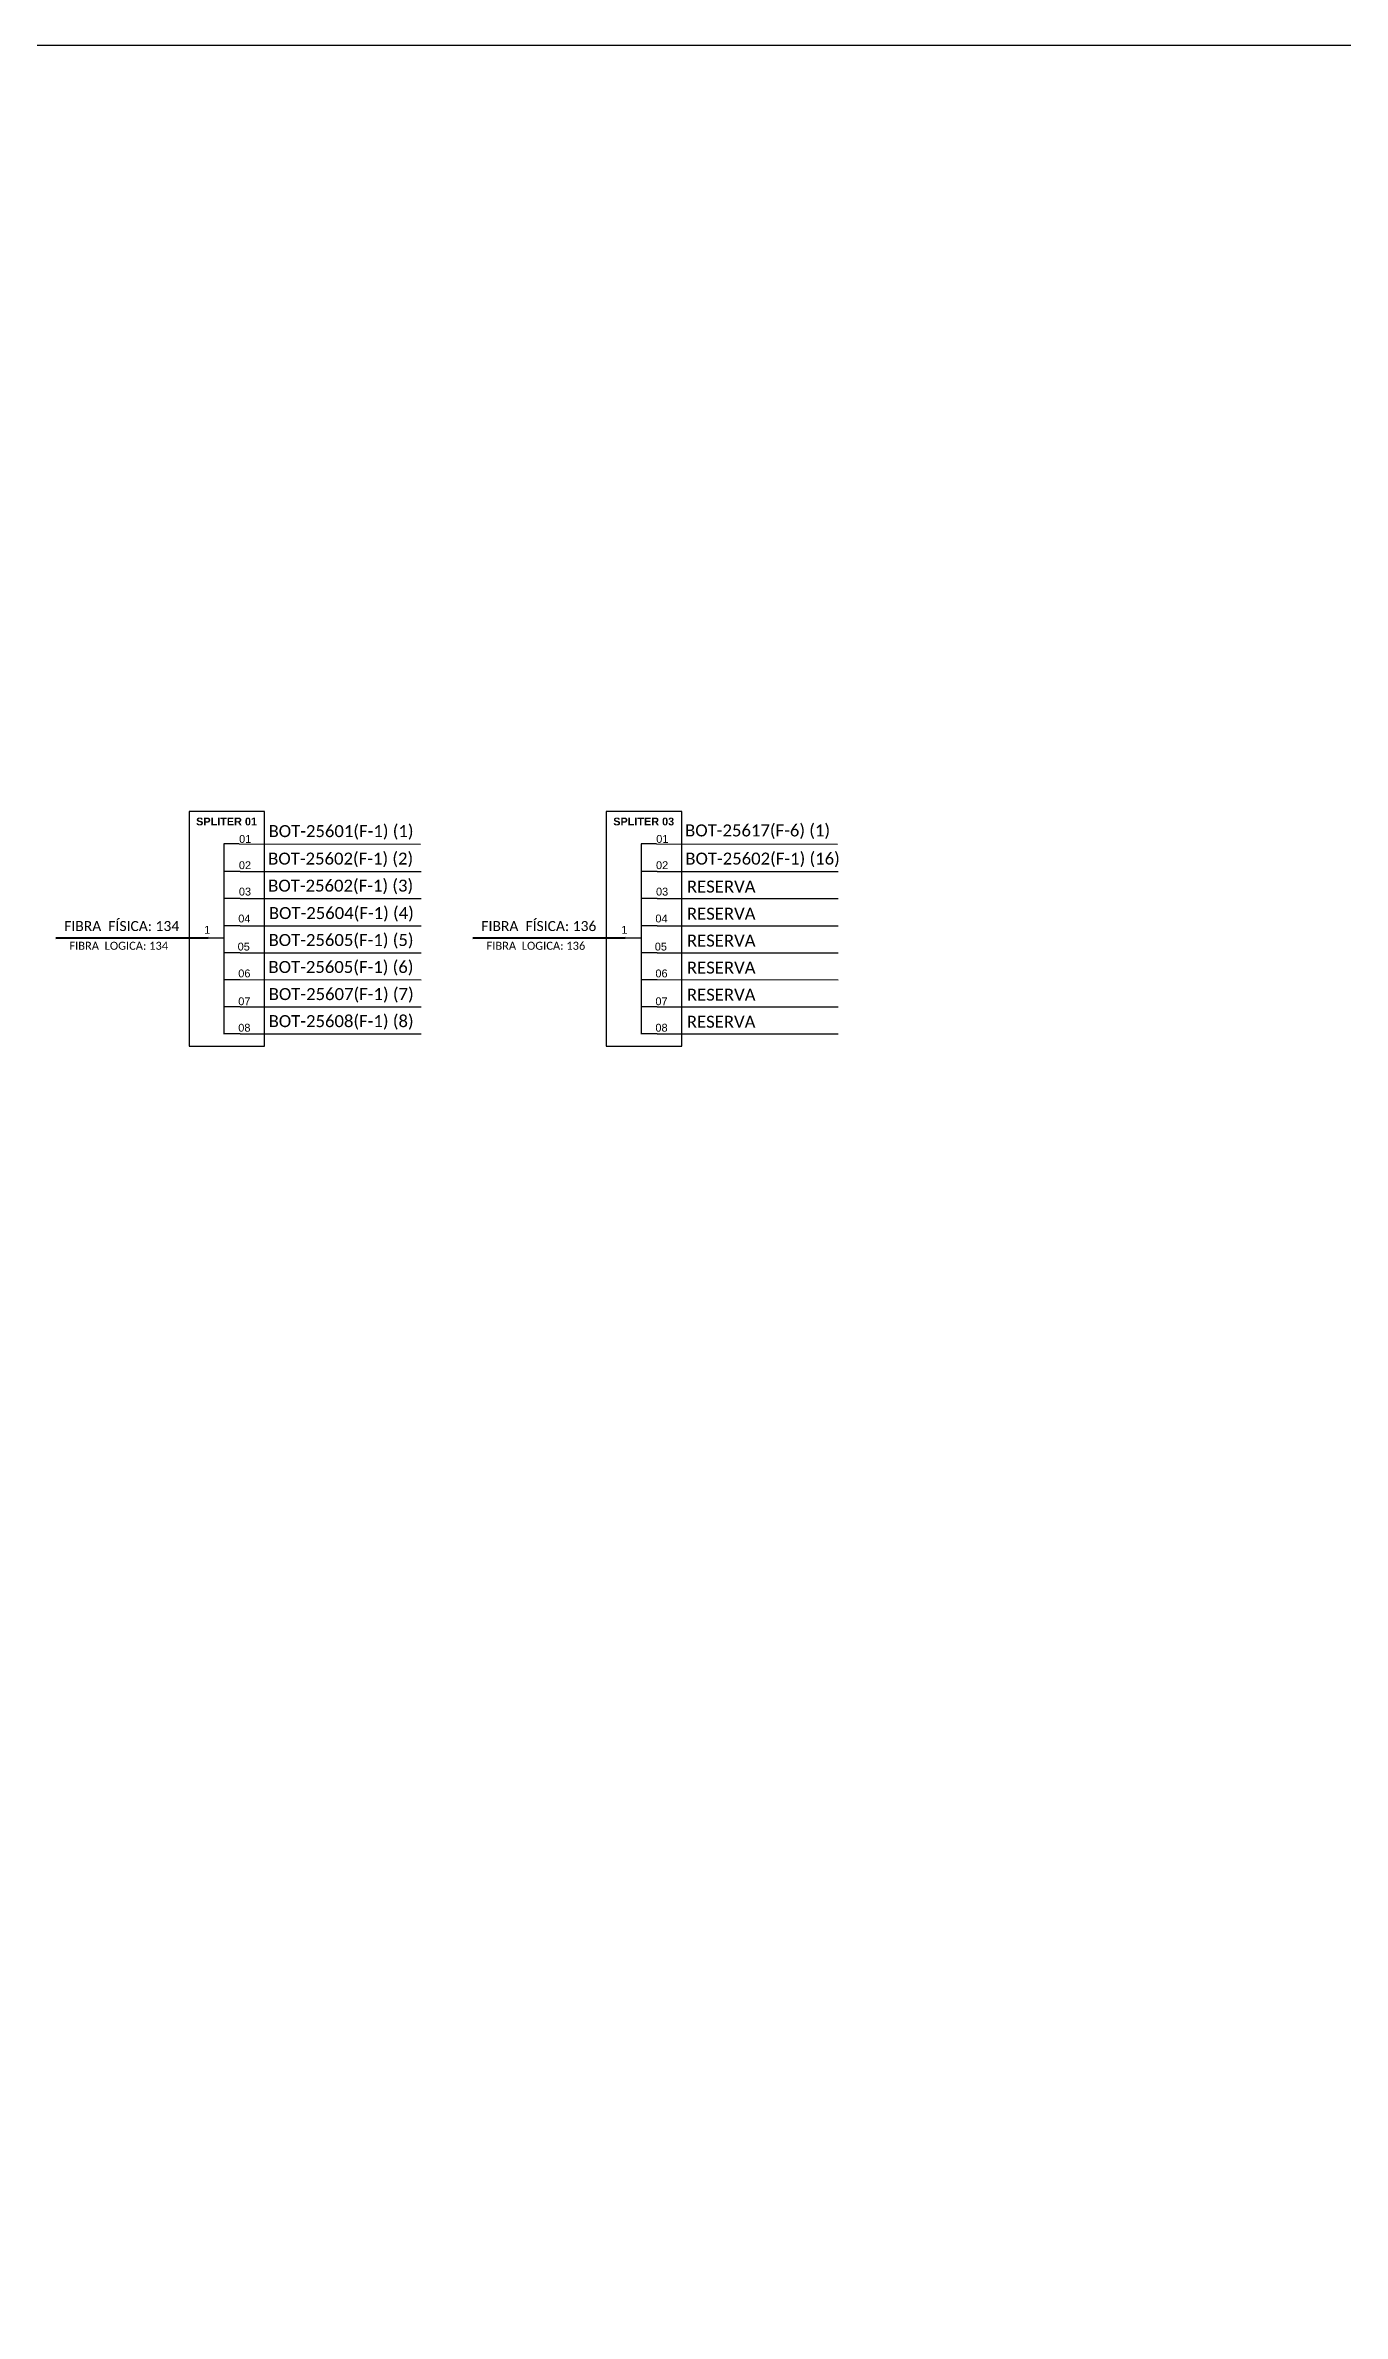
# Model space of a CAD drawing. Extents: x -89 to 749, y 705 to 1299.
# Drawn here: x 160.1 to 330, y 1002 to 1299 of the extents above; entities that cross this region are included whole.
import ezdxf

# ---------------------------------------------------------------- set-up
doc = ezdxf.new("R2010")
doc.units = 0
doc.styles.get("Standard").update_dxf_attribs({"font": 'arial.ttf'})

msp = doc.modelspace()

# ---------------------------------------------------------------- linework, layer by layer
at = {"color": 7, "linetype": 'Continuous'}
for p, q in [((183.46, 1194.46), (183.46, 1169.57)), ((185.47, 1194.46), (183.46, 1194.46)), ((238.09, 1194.46), (238.09, 1169.57)), ((240.1, 1194.46), (238.09, 1194.46)), ((185.57, 1190.85), (183.56, 1190.85)), ((240.21, 1190.85), (238.19, 1190.85)), ((185.57, 1187.31), (183.56, 1187.31)), ((240.21, 1187.31), (238.19, 1187.31)), ((181.37, 1182.18), (183.45, 1182.18)), ((185.57, 1183.74), (183.56, 1183.74)), ((236, 1182.18), (238.08, 1182.18)), ((240.21, 1183.74), (238.19, 1183.74)), ((185.57, 1180.21), (183.56, 1180.21)), ((240.21, 1180.21), (238.19, 1180.21)), ((185.57, 1176.68), (183.56, 1176.68)), ((240.21, 1176.68), (238.19, 1176.68)), ((185.57, 1173.13), (183.56, 1173.13)), ((240.21, 1173.13), (238.19, 1173.13)), ((185.57, 1169.6), (183.56, 1169.6)), ((240.21, 1169.6), (238.19, 1169.6))]:
    msp.add_line(p, q, dxfattribs=at)
at = {"color": 10, "linetype": 'Continuous'}
for p, q in [((185.47, 1194.46), (209.18, 1194.45)), ((240.1, 1194.46), (263.81, 1194.45)), ((185.57, 1190.85), (209.28, 1190.85)), ((240.21, 1190.85), (263.91, 1190.85)), ((185.57, 1187.31), (209.28, 1187.31)), ((240.21, 1187.31), (263.91, 1187.31)), ((185.57, 1183.75), (209.28, 1183.74)), ((240.21, 1183.75), (263.91, 1183.74)), ((185.57, 1180.22), (209.28, 1180.21)), ((240.21, 1180.22), (263.91, 1180.21)), ((185.57, 1176.69), (209.28, 1176.68)), ((240.21, 1176.69), (263.91, 1176.68)), ((185.57, 1173.14), (209.28, 1173.13)), ((240.21, 1173.14), (263.91, 1173.13)), ((185.57, 1169.6), (209.28, 1169.59)), ((240.21, 1169.6), (263.91, 1169.59))]:
    msp.add_line(p, q, dxfattribs=at)
at = {"color": 1, "linetype": 'Continuous', "lineweight": 60}
for p, q in [((181.37, 1182.18), (161.44, 1182.12)), ((236, 1182.18), (216.07, 1182.12))]:
    msp.add_line(p, q, dxfattribs=at)
msp.add_lwpolyline([(-89.32, 705.02), (749.25, 705.02), (749.25, 1299.02), (-89.32, 1299.02), (-89.32, 705.02)])
at = {"color": 7}
for points in [[(178.89, 1167.98), (188.79, 1167.98), (188.79, 1198.72), (178.89, 1198.72)], [(233.52, 1167.98), (243.42, 1167.98), (243.42, 1198.72), (233.52, 1198.72)]]:
    msp.add_lwpolyline(points, close=True, dxfattribs=at)

# ---------------------------------------------------------------- texts
for s, insert, char_height, width, attachment_point in [('{\\fArial|b1|i0|c0|p34;\\H1x;\\C10;SPLITER 01}', (183.8, 1197.39), 1.0171, 9.9001, 5), ('{\\fCalibri|b0|i0|c0|p34;\\C7;BOT-25601(F-1) (1)}', (189.3, 1195.97), 1.5716, 38.6843, 4), ('{\\fArial|b1|i0|c0|p34;\\C10;SPLITER 03}', (238.43, 1197.39), 1.0171, 9.5231, 5), ('{\\fCalibri|b0|i0|c0|p34;\\C7;BOT-25617(F-6) (1)}', (243.85, 1196.06), 1.5716, 40.9117, 4), ('\\C7;\\fArial|b0|i0|;\\H1.0273588255048;01 ', (186.24, 1195.11), 1.0171, 2.0397, 5), ('\\C7;\\fArial|b0|i0|;\\H1.0273588255048;01 ', (240.87, 1195.11), 1.0171, 2.0397, 5), ('\\C7;\\fArial|b0|i0|;\\H1.0273588255048;02 ', (186.21, 1191.67), 1.0171, 2.1532, 5), ('\\C1;\\fCalibri|b0|i0|c0|p34;BOT-25602(F-1) (2)', (189.25, 1192.37), 1.5716, 38.4483, 4), ('\\C7;\\fArial|b0|i0|;\\H1.0273588255048;02 ', (240.84, 1191.67), 1.0171, 2.1532, 5), ('\\C1;\\fCalibri|b0|i0|c0|p34;BOT-25602(F-1) (16)', (243.88, 1192.37), 1.5716, 38.4483, 4), ('\\C7;\\fArial|b0|i0|;\\H1.0273588255048;03 ', (186.21, 1188.21), 1.0171, 1.98, 5), ('\\C1;\\fCalibri|b0|i0|c0|p34;BOT-25602(F-1) (3)', (189.25, 1188.83), 1.5716, 38.4483, 4), ('\\C7;\\fArial|b0|i0|;\\H1.0273588255048;03 ', (240.84, 1188.21), 1.0171, 1.98, 5), ('{\\fCalibri|b0|i0|c0|p34;\\C7;RESERVA}', (244.09, 1188.87), 1.5716, 40.9117, 4), ('\\C7;\\fArial|b0|i0|;\\H1.0273588255048;04 ', (186.13, 1184.69), 1.0171, 2.1532, 5), ('{\\fCalibri|b0|i0|c0|p34;\\C7;BOT-25604(F-1) (4)}', (189.34, 1185.24), 1.5716, 56.5976, 4), ('\\C7;\\fArial|b0|i0|;\\H1.0273588255048;04 ', (240.76, 1184.69), 1.0171, 2.1532, 5), ('{\\fCalibri|b0|i0|c0|p34;\\C7;RESERVA}', (244.09, 1185.32), 1.5716, 40.9117, 4), ('{\\fCalibri|b0|i0|c0|p34;\\C7;FIBRA  FÍSICA: 134}', (170.07, 1183.7), 1.3097, 19.8003, 5), ('\\C7;\\fArial|b0|i0|;\\H1.0273588255048;1', (181.27, 1183.22), 1.0171, 1.0074, 5), ('{\\fCalibri|b0|i0|c0|p34;\\C7;BOT-25605(F-1) (5)}', (189.3, 1181.71), 1.5716, 56.5976, 4), ('{\\fCalibri|b0|i0|c0|p34;\\C7;FIBRA  FÍSICA: 136}', (224.7, 1183.7), 1.3097, 19.8003, 5), ('\\C7;\\fArial|b0|i0|;\\H1.0273588255048;1', (235.9, 1183.22), 1.0171, 1.0074, 5), ('{\\fCalibri|b0|i0|c0|p34;\\C7;RESERVA}', (244.09, 1181.8), 1.5716, 40.9117, 4), ('{\\fCalibri|b0|i0|c0|p34;\\C7;FIBRA  LOGICA: 134}', (169.68, 1181.12), 1.0478, 19.8003, 5), ('\\C7;\\fArial|b0|i0|;\\H1.0273588255048;05 ', (186.05, 1181.01), 1.0171, 2.6482, 5), ('{\\fCalibri|b0|i0|c0|p34;\\C7;BOT-25605(F-1) (6)}', (189.29, 1178.18), 1.5716, 56.5976, 4), ('{\\fCalibri|b0|i0|c0|p34;\\C7;FIBRA  LOGICA: 136}', (224.31, 1181.12), 1.0478, 19.8003, 5), ('\\C7;\\fArial|b0|i0|;\\H1.0273588255048;05 ', (240.68, 1181.01), 1.0171, 2.6482, 5), ('\\C7;\\fArial|b0|i0|;\\H1.0273588255048;06 ', (186.13, 1177.5), 1.0171, 2.1532, 5), ('\\C7;\\fArial|b0|i0|;\\H1.0273588255048;06 ', (240.76, 1177.5), 1.0171, 2.1532, 5), ('{\\fCalibri|b0|i0|c0|p34;\\C7;RESERVA}', (244.09, 1178.26), 1.5716, 40.9117, 4), ('\\C7;\\fArial|b0|i0|;\\H1.0273588255048;07 ', (186.13, 1173.85), 1.0171, 2.1532, 5), ('{\\fCalibri|b0|i0|c0|p34;\\C7;BOT-25607(F-1) (7)}', (189.32, 1174.63), 1.5716, 41.6613, 4), ('\\C7;\\fArial|b0|i0|;\\H1.0273588255048;07 ', (240.76, 1173.85), 1.0171, 2.1532, 5), ('{\\fCalibri|b0|i0|c0|p34;\\C7;RESERVA}', (244.09, 1174.71), 1.5716, 40.9117, 4), ('\\C7;\\fArial|b0|i0|;\\H1.0273588255048;08 ', (186.13, 1170.39), 1.0171, 2.1532, 5), ('{\\fCalibri|b0|i0|c0|p34;\\C7;BOT-25608(F-1) (8)}', (189.31, 1171.09), 1.5716, 55.5501, 4), ('\\C7;\\fArial|b0|i0|;\\H1.0273588255048;08 ', (240.76, 1170.39), 1.0171, 2.1532, 5), ('{\\fCalibri|b0|i0|c0|p34;\\C7;RESERVA}', (244.08, 1171.17), 1.5716, 40.9117, 4)]:
    msp.add_mtext(s, dxfattribs=dict(insert=insert, char_height=char_height, width=width, attachment_point=attachment_point))

doc.saveas('drawing.dxf')
